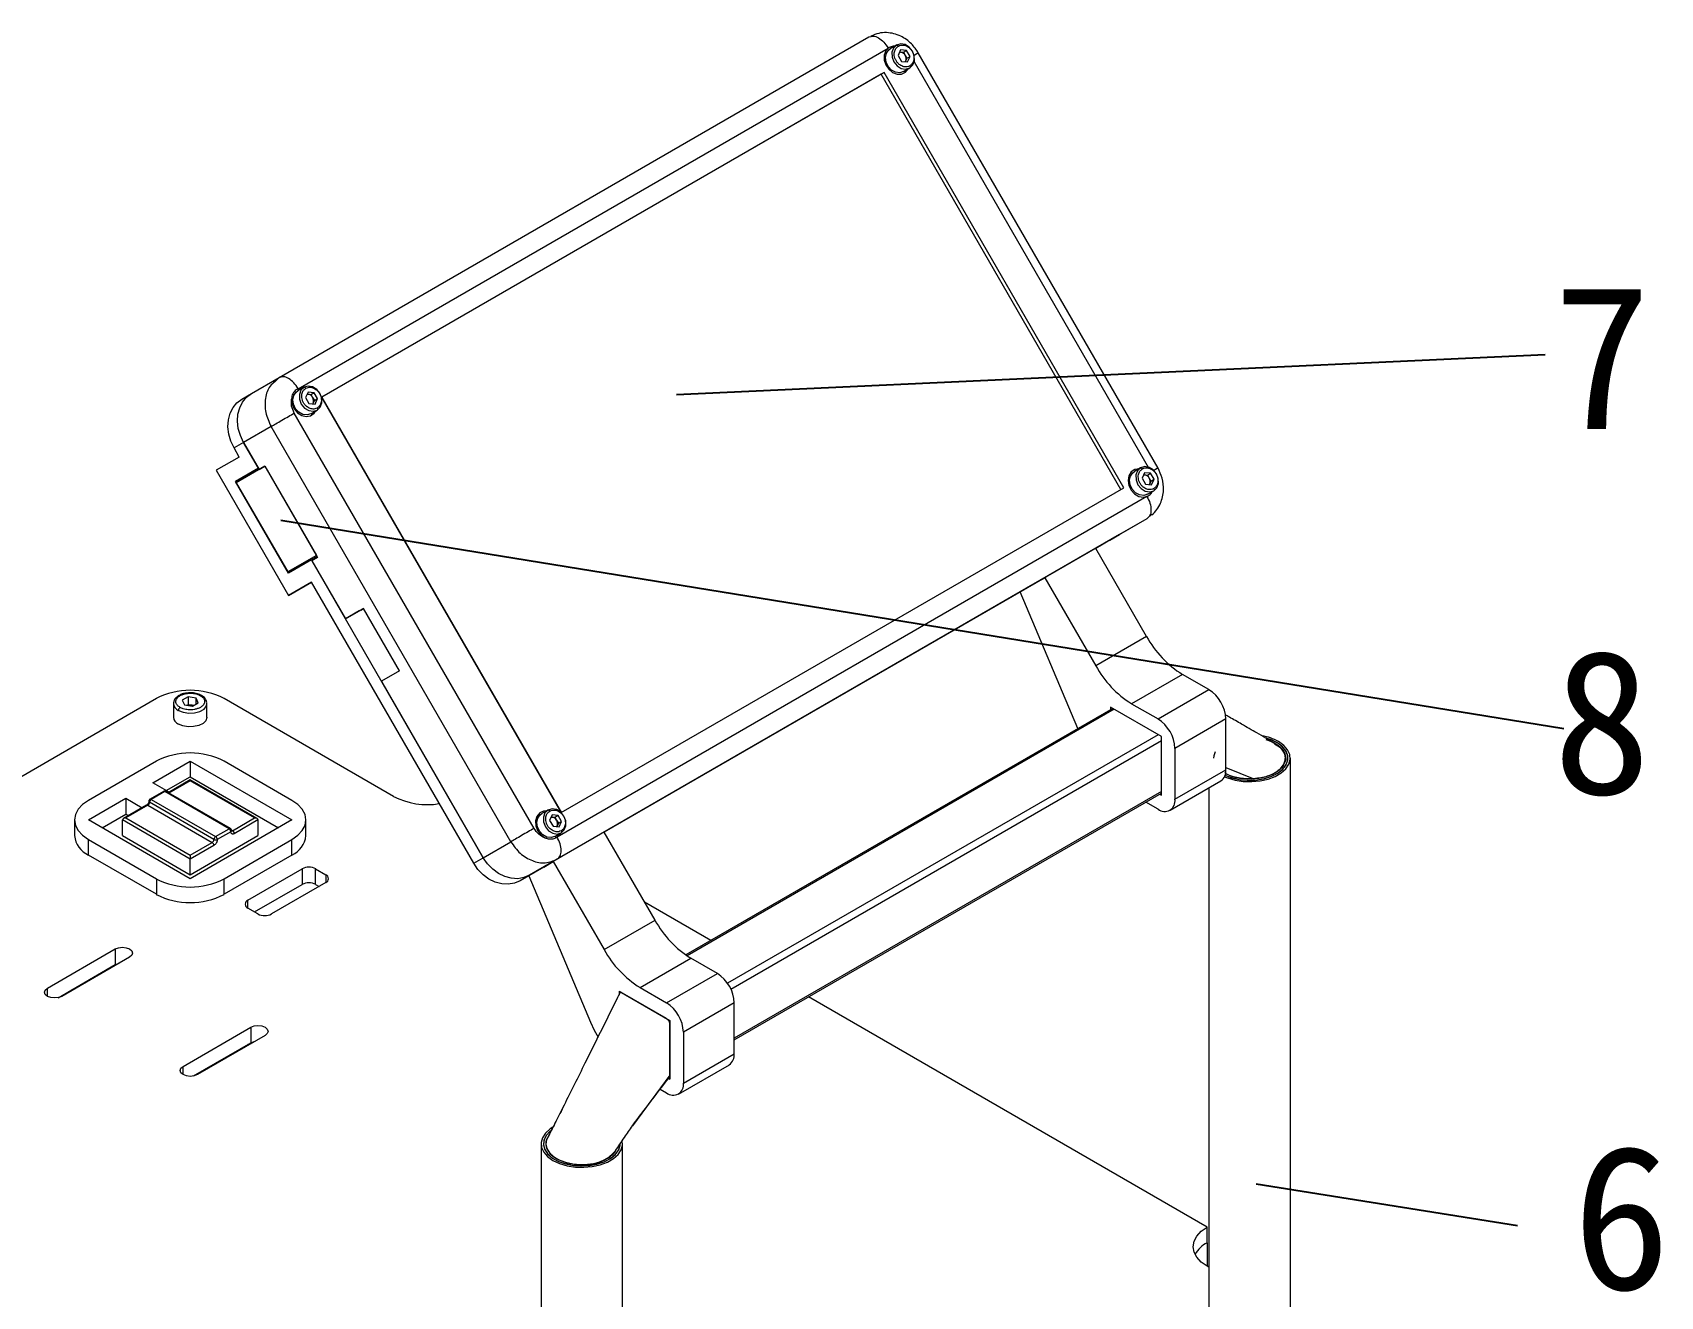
# Model space of a CAD drawing. Header units: millimetres. Extents: x -529 to 1738, y -425 to 849.
# Drawn here: x -405.6 to -235.8, y 639.8 to 771.6 of the extents above; entities that cross this region are included whole.
import ezdxf

# ---------------------------------------------------------------- set-up
doc = ezdxf.new("R2010")
doc.units = ezdxf.units.MM
doc.styles.get("Standard").update_dxf_attribs({"font": '', "height": 15})
doc.styles.get('Standard').set_extended_font_data('SimSun')

msp = doc.modelspace()

# ---------------------------------------------------------------- linework, layer by layer
at = {"color": 7, "linetype": 'Continuous', "lineweight": 15}
for p, q in [((-379.86, 735.64), (-318.34, 771.15)), ((-318.34, 771.15), (-318.11, 771.2)), ((-377.86, 734.48), (-316.34, 770)), ((-316.34, 770), (-316.26, 770.04)), ((-315.46, 770.31), (-316.11, 769.93)), ((-315.41, 770.32), (-315.58, 770.22)), ((-315.04, 769.8), (-315.3, 769.23)), ((-315.3, 769.23), (-314.94, 768.6)), ((-315.13, 769.59), (-315.05, 769.58)), ((-315.05, 769.58), (-314.74, 769.55)), ((-314.41, 769.74), (-315.04, 769.8)), ((-314.74, 769.55), (-314.41, 769.74)), ((-314.74, 769.55), (-314.56, 769.24)), ((-314.56, 769.24), (-314.38, 768.93)), ((-314.05, 769.11), (-314.41, 769.74)), ((-314.38, 768.93), (-314.05, 769.11)), ((-314.31, 768.55), (-314.05, 769.11)), ((-288.19, 726.2), (-313.19, 769.51)), ((-316.76, 767.45), (-375.43, 733.58)), ((-316.76, 767.45), (-317.06, 767.28)), ((-291.76, 724.15), (-316.76, 767.45)), ((-314.94, 768.6), (-314.31, 768.55)), ((-314.74, 767.55), (-314.08, 767.93)), ((-314.51, 768.64), (-314.54, 768.57)), ((-314.38, 768.93), (-314.51, 768.64)), ((-317.06, 767.28), (-375.39, 733.6)), ((-292.06, 723.97), (-317.06, 767.28)), ((-382.73, 733.98), (-379.86, 735.64)), ((-379.86, 735.64), (-380.31, 735.21)), ((-379.63, 735.68), (-379.86, 735.64)), ((-379.86, 735.64), (-379.86, 735.64)), ((-383.73, 733.4), (-382.73, 733.98)), ((-377.93, 734.44), (-377.86, 734.48)), ((-377.26, 734.63), (-377.91, 734.25)), ((-377.22, 734.64), (-377.38, 734.54)), ((-376.84, 734.12), (-377.1, 733.55)), ((-377.1, 733.55), (-376.74, 732.93)), ((-376.93, 733.91), (-376.85, 733.9)), ((-376.85, 733.9), (-376.54, 733.87)), ((-376.21, 734.06), (-376.84, 734.12)), ((-376.54, 733.87), (-376.21, 734.06)), ((-376.54, 733.87), (-376.36, 733.56)), ((-376.36, 733.56), (-376.18, 733.25)), ((-375.85, 733.44), (-376.21, 734.06)), ((-375.41, 733.51), (-350.48, 690.33)), ((-375.39, 733.6), (-350.39, 690.3)), ((-353.27, 688.63), (-378.27, 731.94)), ((-376.74, 732.93), (-376.11, 732.87)), ((-376.54, 731.87), (-375.88, 732.25)), ((-376.31, 732.96), (-376.34, 732.89)), ((-376.18, 733.25), (-376.31, 732.96)), ((-376.18, 733.25), (-375.85, 733.44)), ((-376.11, 732.87), (-375.85, 733.44)), ((-380.69, 730.54), (-383.56, 728.88)), ((-355.69, 687.24), (-380.69, 730.54)), ((-383.56, 728.88), (-384.56, 728.3)), ((-382.01, 726.2), (-383.56, 728.88)), ((-383.56, 728.88), (-381.94, 726.07)), ((-384.01, 727.35), (-386.41, 725.97)), ((-384.01, 727.35), (-384.56, 728.3)), ((-386.41, 725.97), (-378.89, 712.93)), ((-384.41, 724.81), (-382.01, 726.2)), ((-382.01, 726.2), (-384.41, 724.81)), ((-381.34, 726.41), (-384.34, 724.68)), ((-381.94, 726.07), (-381.34, 726.41)), ((-381.34, 726.41), (-375.84, 716.89)), ((-381.34, 726.41), (-375.96, 717.1)), ((-290.01, 726.23), (-290.66, 725.85)), ((-289.96, 726.23), (-290.13, 726.14)), ((-289.59, 725.71), (-289.85, 725.15)), ((-289.85, 725.15), (-289.49, 724.52)), ((-289.68, 725.51), (-289.6, 725.5)), ((-289.6, 725.5), (-289.29, 725.47)), ((-288.96, 725.66), (-289.59, 725.71)), ((-289.29, 725.47), (-288.96, 725.66)), ((-289.29, 725.47), (-289.11, 725.16)), ((-289.11, 725.16), (-288.93, 724.84)), ((-288.6, 725.03), (-288.96, 725.66)), ((-288.93, 724.84), (-288.6, 725.03)), ((-288.86, 724.46), (-288.6, 725.03)), ((-378.89, 715.24), (-384.41, 724.81)), ((-384.34, 724.68), (-378.96, 715.37)), ((-350.43, 690.28), (-291.76, 724.15)), ((-289.49, 724.52), (-288.86, 724.46)), ((-289.27, 723.28), (-289.34, 723.23)), ((-289.29, 723.47), (-288.63, 723.84)), ((-289.06, 724.56), (-289.09, 724.49)), ((-288.93, 724.84), (-289.06, 724.56)), ((-289.34, 723.23), (-350.86, 687.72)), ((-289.34, 720.92), (-350.86, 685.41)), ((-289.34, 720.92), (-292.22, 719.26)), ((-289.34, 720.92), (-288.83, 721.41)), ((-292.22, 719.26), (-353.73, 683.75)), ((-292.22, 719.26), (-294.69, 717.83)), ((-293.22, 718.69), (-294.69, 717.83)), ((-293.22, 718.69), (-292.22, 719.26)), ((-378.96, 715.37), (-375.96, 717.1)), ((-375.96, 717.1), (-378.96, 715.37)), ((-376.49, 716.63), (-378.89, 715.24)), ((-376.49, 716.63), (-375.89, 716.97)), ((-358.56, 685.58), (-376.49, 716.63)), ((-375.84, 716.89), (-376.44, 716.54)), ((-376.44, 716.54), (-372.94, 710.48)), ((-289.39, 708.65), (-294.69, 717.83)), ((-378.89, 712.93), (-376.49, 714.32)), ((-376.49, 714.32), (-378.89, 712.93)), ((-359.56, 685), (-376.49, 714.32)), ((-299.99, 714.77), (-345.96, 688.24)), ((-300.99, 714.2), (-345.96, 688.24)), ((-300.99, 714.2), (-345.96, 688.24)), ((-296.55, 699.05), (-302.56, 713.29)), ((-301.01, 714.19), (-300.99, 714.2)), ((-300.99, 714.2), (-299.99, 714.77)), ((-299.99, 714.77), (-294.69, 705.59)), ((-372.94, 710.48), (-371.06, 711.56)), ((-371.06, 711.56), (-371.52, 711.3)), ((-371.35, 711.4), (-371.06, 711.56)), ((-367.31, 705.07), (-371.06, 711.56)), ((-371.52, 711.3), (-372.94, 710.48)), ((-289.39, 708.65), (-294.69, 705.59)), ((-367.31, 705.07), (-369.19, 703.98)), ((-285.64, 704.69), (-290.94, 701.63)), ((-282.88, 703.1), (-285.64, 704.69)), ((-369.19, 703.98), (-358.56, 685.58)), ((-288.19, 700.04), (-282.88, 703.1)), ((-392.66, 702.17), (-498.73, 640.94)), ((-390.88, 701.66), (-390.88, 700.23)), ((-389.35, 702.34), (-389.96, 701.99)), ((-389.96, 701.99), (-389.74, 701.51)), ((-389.74, 701.51), (-388.9, 701.38)), ((-389.35, 701.53), (-389.46, 701.46)), ((-388.51, 702.21), (-389.35, 702.34)), ((-389.35, 702.34), (-389.35, 701.53)), ((-389.35, 701.53), (-388.93, 701.46)), ((-388.93, 701.46), (-388.79, 701.44)), ((-388.9, 701.38), (-388.29, 701.73)), ((-388.29, 701.73), (-388.51, 702.21)), ((-388.51, 701.6), (-388.51, 702.21)), ((-387.38, 701.66), (-387.39, 701.71)), ((-387.38, 701.66), (-387.38, 701.73)), ((-387.38, 700.23), (-387.38, 701.66)), ((-367.91, 691.96), (-385.59, 702.17)), ((-287.83, 698.2), (-293.14, 701.26)), ((-293.14, 701.26), (-293.14, 701.02)), ((-290.94, 701.63), (-288.19, 700.04)), ((-292.92, 701.14), (-337.44, 675.44)), ((-281.12, 700.04), (-286.42, 696.98)), ((-281.12, 694.73), (-281.12, 700.04)), ((-287.83, 692.08), (-287.83, 698.2)), ((-286.42, 696.98), (-286.42, 691.67)), ((-392.66, 695.64), (-399.73, 691.55)), ((-393.03, 693.38), (-389.13, 695.64)), ((-389.13, 695.64), (-378.52, 689.51)), ((-389.13, 695.64), (-389.13, 694)), ((-378.52, 691.55), (-385.59, 695.64)), ((-286.42, 691.67), (-281.12, 694.73)), ((-274.39, 614.3), (-274.39, 695.96)), ((-391.34, 692.4), (-393.03, 693.38)), ((-391.62, 692.57), (-389.13, 694)), ((-389.13, 693.68), (-391.43, 692.35)), ((-389.13, 694), (-379.93, 688.7)), ((-382.16, 689.66), (-389.13, 693.68)), ((-389.13, 693.68), (-389.13, 693.6)), ((-382.41, 689.72), (-389.13, 693.6)), ((-286.94, 690.53), (-281.63, 693.59)), ((-282.89, 692.86), (-282.89, 614.3)), ((-399.73, 689.51), (-395.83, 691.77)), ((-393.67, 691.06), (-396.09, 689.66)), ((-393.55, 691.04), (-395.84, 689.72)), ((-395.83, 691.77), (-394.14, 690.79)), ((-395.83, 691.77), (-395.83, 690.13)), ((-393.55, 691.04), (-386.83, 687.17)), ((-386.65, 687.47), (-393.37, 691.35)), ((-391.9, 692.49), (-393.32, 691.67)), ((-391.78, 692.47), (-393.19, 691.66)), ((-393.19, 691.66), (-386.48, 687.78)), ((-385.06, 688.59), (-391.78, 692.47)), ((-384.94, 688.61), (-391.65, 692.49)), ((-332.38, 666.6), (-287.83, 692.32)), ((-288.19, 690.65), (-289.46, 691.38)), ((-288.04, 692.2), (-287.83, 692.08)), ((-401.2, 689.51), (-401.2, 687.88)), ((-389.13, 683.39), (-399.73, 689.51)), ((-398.32, 688.7), (-395.83, 690.13)), ((-389.13, 685.43), (-396.2, 689.51)), ((-396.2, 687.88), (-396.2, 689.51)), ((-395.84, 689.72), (-389.13, 685.84)), ((-395.83, 690.13), (-395.55, 689.97)), ((-378.52, 689.51), (-389.13, 683.39)), ((-384.71, 688.39), (-382.41, 689.72)), ((-382.06, 689.51), (-384.53, 688.08)), ((-382.06, 689.51), (-382.06, 687.88)), ((-377.06, 687.88), (-377.06, 689.51)), ((-351.81, 690.55), (-352.46, 690.17)), ((-351.77, 690.56), (-351.93, 690.46)), ((-351.39, 690.04), (-351.65, 689.47)), ((-351.65, 689.47), (-351.29, 688.85)), ((-351.48, 689.83), (-351.4, 689.82)), ((-351.4, 689.82), (-351.09, 689.79)), ((-350.76, 689.98), (-351.39, 690.04)), ((-351.09, 689.79), (-350.76, 689.98)), ((-351.09, 689.79), (-350.91, 689.48)), ((-350.91, 689.48), (-350.73, 689.17)), ((-350.4, 689.36), (-350.76, 689.98)), ((-350.73, 689.17), (-350.4, 689.36)), ((-350.66, 688.79), (-350.4, 689.36)), ((-396.2, 687.88), (-389.13, 683.8)), ((-389.13, 683.8), (-382.06, 687.88)), ((-386.48, 687.78), (-385.06, 688.59)), ((-384.88, 688.29), (-386.3, 687.47)), ((-384.82, 688.42), (-384.81, 688.39)), ((-351.29, 688.85), (-350.66, 688.79)), ((-351.09, 687.79), (-350.43, 688.17)), ((-350.86, 687.72), (-350.94, 687.68)), ((-350.86, 688.88), (-350.89, 688.81)), ((-350.73, 689.17), (-350.86, 688.88)), ((-340.65, 679.05), (-345.96, 688.24)), ((-399.73, 687.47), (-392.66, 683.39)), ((-399.73, 685.84), (-399.73, 687.47)), ((-389.13, 685.84), (-386.83, 687.17)), ((-386.65, 686.86), (-389.13, 685.43)), ((-385.59, 683.39), (-378.52, 687.47)), ((-378.52, 685.84), (-378.52, 687.47)), ((-358.56, 685.58), (-355.69, 687.24)), ((-392.66, 681.76), (-399.73, 685.84)), ((-389.13, 685.84), (-389.13, 685.43)), ((-389.13, 683.8), (-389.13, 685.43)), ((-378.52, 685.84), (-385.59, 681.76)), ((-383.12, 681.14), (-377.46, 684.41)), ((-377.46, 684.41), (-377.46, 682.78)), ((-376.05, 684.41), (-374.99, 683.8)), ((-376.05, 682.78), (-376.05, 684.41)), ((-359.56, 685), (-358.56, 685.58)), ((-352.26, 684.6), (-354.73, 683.17)), ((-350.86, 685.41), (-353.73, 683.75)), ((-351.26, 685.18), (-353.73, 683.75)), ((-352.26, 684.6), (-351.26, 685.18)), ((-351.26, 685.18), (-345.96, 675.99)), ((-392.66, 683.39), (-392.66, 681.76)), ((-385.59, 681.76), (-385.59, 683.39)), ((-382.41, 679.92), (-377.46, 682.78)), ((-374.99, 682.98), (-380.64, 679.72)), ((-376.05, 682.78), (-375.69, 682.57)), ((-353.73, 683.75), (-354.73, 683.17)), ((-353.82, 683.7), (-347.38, 668.44)), ((-334.83, 676.95), (-341.74, 680.93)), ((-382.06, 679.72), (-383.12, 680.33)), ((-345.96, 675.99), (-340.65, 679.05)), ((-404.01, 671.98), (-396.94, 676.06)), ((-396.94, 676.06), (-396.94, 674.43)), ((-402.91, 670.98), (-396.94, 674.43)), ((-395.46, 675.21), (-402.53, 671.12)), ((-397.18, 674.21), (-397.25, 674.25)), ((-342.21, 672.03), (-336.9, 675.1)), ((-334.15, 673.51), (-336.9, 675.1)), ((-399.97, 672.68), (-399.9, 672.64)), ((-339.45, 670.44), (-334.15, 673.51)), ((-401.44, 671.75), (-401.51, 671.79)), ((-344.4, 671.67), (-339.1, 668.61)), ((-344.4, 671.67), (-344.4, 671.26)), ((-344.19, 671.55), (-344.3, 671.48)), ((-339.45, 668.81), (-344.05, 671.46)), ((-342.21, 672.03), (-339.45, 670.44)), ((-283.06, 647.06), (-324.65, 671.07)), ((-332.38, 670.44), (-337.69, 667.38)), ((-332.38, 665.14), (-332.38, 670.44)), ((-389.87, 663.82), (-382.8, 667.9)), ((-382.8, 667.9), (-382.8, 666.27)), ((-339.1, 668.61), (-339.1, 662.48)), ((-339.1, 668.19), (-339.1, 668.2)), ((-339.1, 662.89), (-339.1, 668.19)), ((-337.69, 667.38), (-337.69, 662.08)), ((-388.77, 662.82), (-382.8, 666.27)), ((-381.31, 667.04), (-388.38, 662.96)), ((-383.04, 666.05), (-383.11, 666.09)), ((-385.83, 664.52), (-385.76, 664.47)), ((-338.2, 660.93), (-332.9, 663.99)), ((-337.69, 662.08), (-332.38, 665.14)), ((-387.3, 663.59), (-387.37, 663.63)), ((-339.31, 662.61), (-339.1, 662.48)), ((-339.26, 662.57), (-339.19, 662.67)), ((-339.19, 662.67), (-339.14, 662.7)), ((-339.18, 662.68), (-339.14, 662.73)), ((-339.14, 662.73), (-339.11, 662.79)), ((-339.14, 662.7), (-339.1, 662.72)), ((-339.11, 662.79), (-339.1, 662.89)), ((-340.12, 661.44), (-339.45, 661.05)), ((-352.54, 655.75), (-352.54, 574.09)), ((-344.04, 574.09), (-344.04, 655.75)), ((-283.06, 645.43), (-283.06, 647.06)), ((-283.06, 645.43), (-283.06, 642.98)), ((-282.89, 642.88), (-283.06, 642.98))]:
    msp.add_line(p, q, dxfattribs=at)
at = {"color": 8, "linetype": 'Continuous', "lineweight": 15}
for p, q in [((-313.62, 768.55), (-289.23, 726.31)), ((-292.78, 701.06), (-337.31, 675.35)), ((-288.18, 698.4), (-333.09, 672.48)), ((-332.73, 671.87), (-287.83, 697.79)), ((-281.12, 694.98), (-278.19, 693.81)), ((-389.13, 693.6), (-391.35, 692.31)), ((-287.83, 692.49), (-332.38, 666.77)), ((-384.71, 688.39), (-384.82, 688.46)), ((-374.99, 683.8), (-374.99, 682.98)), ((-383.12, 680.33), (-383.12, 681.14)), ((-397.4, 674.08), (-397.47, 674.12)), ((-399.9, 672.72), (-399.83, 672.68)), ((-399.66, 672.78), (-399.73, 672.82)), ((-399.3, 672.99), (-399.37, 673.03)), ((-404.01, 671.12), (-404.01, 671.98)), ((-401.59, 671.75), (-401.52, 671.71)), ((-383.26, 665.92), (-383.33, 665.96)), ((-385.76, 664.56), (-385.68, 664.52)), ((-385.51, 664.62), (-385.58, 664.66)), ((-385.15, 664.82), (-385.22, 664.86)), ((-389.87, 662.96), (-389.87, 663.82)), ((-387.44, 663.58), (-387.37, 663.54)), ((-339.1, 662.89), (-342.99, 657.62)), ((-352.01, 656.01), (-350.14, 659.77))]:
    msp.add_line(p, q, dxfattribs=at)
for p, q in [((-338.41, 733.88), (-247.8, 738.06)), ((-245.87, 699.02), (-379.68, 720.73)), ((-277.96, 651.56), (-250.69, 647.22))]:
    msp.add_line(p, q)
at = {"color": 7, "linetype": 'Continuous', "lineweight": 15, "flags": 128}
for points in [[(-316.26, 770.04), (-316.58, 769.71), (-316.74, 769.26), (-316.75, 768.74), (-316.59, 768.23), (-316.28, 767.78), (-315.87, 767.44), (-315.4, 767.27), (-314.93, 767.28), (-314.53, 767.48), (-314.24, 767.83), (-314.23, 767.84)], [(-314.74, 767.55), (-315.13, 767.42), (-315.57, 767.48), (-315.99, 767.7), (-316.33, 768.07), (-316.55, 768.52), (-316.61, 769.01), (-316.52, 769.45), (-316.28, 769.8), (-316.11, 769.93)], [(-315.46, 770.31), (-315.78, 770), (-315.94, 769.56), (-315.93, 769.05), (-315.74, 768.55), (-315.4, 768.14), (-314.97, 767.88), (-314.51, 767.8), (-314.08, 767.93)], [(-314.08, 767.93), (-313.76, 768.23), (-313.59, 768.67), (-313.61, 769.18), (-313.8, 769.68), (-314.13, 770.09), (-314.57, 770.36), (-315.03, 770.43), (-315.46, 770.31)], [(-315.05, 769.58), (-315.12, 769.58), (-315.13, 769.58)], [(-314.55, 768.57), (-314.54, 768.58), (-314.51, 768.64)], [(-383.56, 728.88), (-383.9, 729.59), (-384.11, 730.33), (-384.2, 731.08), (-384.15, 731.81), (-383.97, 732.49), (-383.66, 733.09), (-383.25, 733.59), (-382.73, 733.98)], [(-383.56, 728.88), (-383.9, 729.59), (-384.11, 730.33), (-384.2, 731.08), (-384.15, 731.81), (-383.97, 732.49), (-383.66, 733.09), (-383.25, 733.59), (-382.73, 733.98)], [(-376.54, 731.87), (-376.94, 731.75), (-377.37, 731.8), (-377.79, 732.03), (-378.13, 732.39), (-378.35, 732.85), (-378.42, 733.33), (-378.32, 733.78), (-378.08, 734.13), (-377.91, 734.25)], [(-377.41, 734.54), (-377.49, 734.54), (-377.93, 734.44)], [(-377.26, 734.63), (-377.58, 734.32), (-377.74, 733.88), (-377.73, 733.38), (-377.54, 732.88), (-377.2, 732.46), (-376.77, 732.2), (-376.31, 732.12), (-375.88, 732.25)], [(-375.88, 732.25), (-375.56, 732.55), (-375.4, 732.99), (-375.41, 733.5), (-375.6, 734), (-375.93, 734.41), (-376.37, 734.68), (-376.83, 734.75), (-377.26, 734.63)], [(-376.85, 733.9), (-376.92, 733.9), (-376.94, 733.9)], [(-384.56, 728.3), (-384.9, 729.01), (-385.11, 729.75), (-385.2, 730.5), (-385.15, 731.23), (-384.97, 731.91), (-384.66, 732.51), (-384.25, 733.02), (-383.73, 733.4)], [(-378.57, 733.4), (-378.51, 732.88), (-378.29, 732.38), (-377.94, 731.96), (-377.5, 731.68), (-377.03, 731.58), (-376.58, 731.65), (-376.21, 731.91), (-376.03, 732.16)], [(-376.35, 732.89), (-376.34, 732.9), (-376.31, 732.96)], [(-290.16, 726.14), (-290.17, 726.14), (-290.62, 726.06), (-290.99, 725.81), (-291.23, 725.41), (-291.32, 724.92), (-291.24, 724.4), (-291, 723.91), (-290.63, 723.51), (-290.18, 723.25), (-289.71, 723.17), (-289.27, 723.28), (-289.27, 723.28)], [(-289.29, 723.47), (-289.68, 723.34), (-290.12, 723.4), (-290.54, 723.62), (-290.88, 723.99), (-291.1, 724.44), (-291.16, 724.93), (-291.07, 725.37), (-290.83, 725.72), (-290.66, 725.85)], [(-290.01, 726.23), (-290.33, 725.92), (-290.49, 725.48), (-290.48, 724.97), (-290.29, 724.47), (-289.95, 724.06), (-289.52, 723.8), (-289.06, 723.72), (-288.63, 723.84)], [(-288.63, 723.84), (-288.31, 724.15), (-288.14, 724.59), (-288.16, 725.1), (-288.35, 725.6), (-288.68, 726.01), (-289.12, 726.27), (-289.58, 726.35), (-290.01, 726.23)], [(-289.6, 725.5), (-289.67, 725.5), (-289.68, 725.5)], [(-289.1, 724.49), (-289.09, 724.5), (-289.06, 724.56)], [(-388.8, 701.44), (-388.84, 701.44), (-388.93, 701.46)], [(-387.38, 700.23), (-387.38, 700.19), (-387.5, 699.86), (-387.79, 699.58), (-388.23, 699.36), (-388.77, 699.24), (-389.34, 699.23), (-389.9, 699.32), (-390.36, 699.51)], [(-281.16, 694.35), (-280.77, 694.17), (-280.06, 693.95), (-279.28, 693.82), (-278.47, 693.79), (-277.67, 693.86), (-276.91, 694.03), (-276.24, 694.29), (-275.68, 694.63), (-275.25, 695.03), (-274.99, 695.47), (-274.89, 695.94), (-274.97, 696.4), (-275.23, 696.85), (-275.64, 697.25), (-276.19, 697.59), (-276.86, 697.86), (-276.91, 697.88)], [(-274.67, 695.69), (-274.66, 696.19), (-274.84, 696.67), (-275.2, 697.13), (-275.71, 697.53), (-276.37, 697.86), (-276.91, 698.04)], [(-274.92, 695.7), (-274.91, 696.17), (-275.08, 696.63), (-275.41, 697.06), (-275.9, 697.43), (-276.51, 697.74), (-276.91, 697.88)], [(-275.81, 697.59), (-276.49, 697.9), (-276.83, 698.01)], [(-282.22, 696.6), (-282.37, 696.21), (-282.39, 695.96)], [(-281.25, 694.02), (-280.96, 693.9), (-280.16, 693.66), (-279.31, 693.53), (-278.42, 693.51), (-277.54, 693.59), (-276.71, 693.77), (-275.97, 694.05), (-275.34, 694.41), (-274.85, 694.84), (-274.54, 695.32), (-274.4, 695.83), (-274.44, 696.34), (-274.67, 696.83), (-275.08, 697.29), (-275.64, 697.69)], [(-281.19, 694.18), (-281.15, 694.16), (-280.42, 693.89), (-279.61, 693.71), (-278.75, 693.65), (-277.89, 693.69), (-277.06, 693.83), (-276.31, 694.08), (-275.66, 694.41), (-275.16, 694.82), (-274.82, 695.28), (-274.65, 695.77), (-274.68, 696.27), (-274.89, 696.75), (-275.27, 697.2), (-275.81, 697.59)], [(-281.19, 694.18), (-280.55, 693.92), (-279.74, 693.74), (-278.89, 693.65), (-278.03, 693.67), (-277.19, 693.8), (-276.43, 694.03), (-275.76, 694.35), (-275.23, 694.75), (-274.86, 695.2), (-274.67, 695.69)], [(-281.17, 694.36), (-281.09, 694.32), (-280.43, 694.05), (-279.68, 693.87), (-278.88, 693.79), (-278.07, 693.82), (-277.28, 693.94), (-276.56, 694.15), (-275.94, 694.45), (-275.44, 694.82), (-275.1, 695.25), (-274.92, 695.7)], [(-399.73, 691.55), (-400.36, 691.12), (-400.82, 690.62), (-401.1, 690.08), (-401.2, 689.51), (-401.1, 688.95), (-400.82, 688.41), (-400.36, 687.91), (-399.73, 687.47)], [(-378.52, 687.47), (-377.9, 687.91), (-377.44, 688.41), (-377.15, 688.95), (-377.06, 689.51), (-377.15, 690.08), (-377.44, 690.62), (-377.9, 691.12), (-378.52, 691.55)], [(-351.96, 690.46), (-352.27, 690.43), (-352.67, 690.24), (-352.96, 689.89), (-353.11, 689.43), (-353.08, 688.91), (-352.9, 688.4), (-352.57, 687.96), (-352.15, 687.65)], [(-351.09, 687.79), (-351.49, 687.67), (-351.92, 687.72), (-352.34, 687.95), (-352.68, 688.31), (-352.9, 688.77), (-352.97, 689.25), (-352.87, 689.7), (-352.63, 690.05), (-352.46, 690.17)], [(-351.81, 690.55), (-352.13, 690.24), (-352.29, 689.8), (-352.28, 689.3), (-352.09, 688.8), (-351.75, 688.38), (-351.32, 688.12), (-350.86, 688.04), (-350.43, 688.17)], [(-350.43, 688.17), (-350.11, 688.47), (-349.95, 688.91), (-349.96, 689.42), (-350.15, 689.92), (-350.48, 690.33), (-350.92, 690.6), (-351.38, 690.67), (-351.81, 690.55)], [(-351.4, 689.82), (-351.47, 689.82), (-351.49, 689.82)], [(-350.94, 687.68), (-350.62, 688.01), (-350.58, 688.08)], [(-350.9, 688.81), (-350.89, 688.82), (-350.86, 688.88)], [(-354.73, 683.17), (-355.32, 682.92), (-355.97, 682.81), (-356.64, 682.85), (-357.32, 683.03), (-357.97, 683.35), (-358.58, 683.8), (-359.12, 684.36), (-359.56, 685)], [(-353.73, 683.75), (-354.32, 683.5), (-354.97, 683.39), (-355.64, 683.43), (-356.32, 683.61), (-356.97, 683.93), (-357.58, 684.38), (-358.12, 684.94), (-358.56, 685.58)], [(-353.73, 683.75), (-354.32, 683.5), (-354.97, 683.39), (-355.64, 683.43), (-356.32, 683.61), (-356.97, 683.93), (-357.58, 684.38), (-358.12, 684.94), (-358.56, 685.58)], [(-396.94, 676.06), (-396.6, 676.19), (-396.2, 676.24), (-395.8, 676.19), (-395.46, 676.06), (-395.23, 675.87), (-395.15, 675.63), (-395.23, 675.4), (-395.46, 675.21)], [(-396.94, 674.43), (-396.6, 674.56), (-396.55, 674.57)], [(-402.53, 671.12), (-402.87, 670.99), (-403.27, 670.95), (-403.67, 670.99), (-404.01, 671.12), (-404.24, 671.32), (-404.32, 671.55), (-404.24, 671.78), (-404.01, 671.98)], [(-382.8, 667.9), (-382.46, 668.03), (-382.06, 668.08), (-381.65, 668.03), (-381.31, 667.9), (-381.09, 667.7), (-381.01, 667.47), (-381.09, 667.24), (-381.31, 667.04)], [(-347.38, 668.44), (-346.99, 667.6), (-346.59, 666.87)], [(-382.8, 666.27), (-382.46, 666.4), (-382.41, 666.41)], [(-388.38, 662.96), (-388.73, 662.83), (-389.13, 662.78), (-389.53, 662.83), (-389.87, 662.96), (-390.1, 663.16), (-390.18, 663.39), (-390.1, 663.62), (-389.87, 663.82)], [(-351.32, 657.47), (-351.59, 657.29), (-352.08, 656.86), (-352.4, 656.38), (-352.54, 655.88), (-352.49, 655.36), (-352.26, 654.87), (-351.86, 654.41), (-351.3, 654.01), (-350.61, 653.69), (-349.81, 653.46), (-348.96, 653.32), (-348.07, 653.3), (-347.19, 653.38), (-346.36, 653.56), (-345.62, 653.84), (-344.99, 654.2), (-344.5, 654.63), (-344.19, 655.11), (-344.05, 655.62), (-344.07, 656.05)], [(-351.55, 657.08), (-351.59, 657.05), (-352, 656.61), (-352.24, 656.13), (-352.29, 655.63), (-352.15, 655.14), (-351.83, 654.67), (-351.35, 654.26), (-350.72, 653.91), (-349.98, 653.65), (-349.17, 653.49)], [(-351.59, 657.05), (-351.97, 656.66), (-352.22, 656.18), (-352.29, 655.68), (-352.17, 655.19), (-351.88, 654.72), (-351.41, 654.3), (-350.8, 653.95), (-350.07, 653.68), (-349.26, 653.51), (-348.4, 653.44), (-347.54, 653.48), (-346.71, 653.63), (-345.96, 653.87), (-345.31, 654.21), (-344.81, 654.61), (-344.47, 655.07), (-344.3, 655.56), (-344.29, 655.75)], [(-351.74, 656.6), (-351.97, 656.18), (-352.04, 655.71)], [(-351.76, 656.58), (-351.77, 656.56), (-351.99, 656.1), (-352.04, 655.64), (-351.91, 655.18), (-351.61, 654.74), (-351.16, 654.35), (-350.57, 654.03), (-349.88, 653.79), (-349.11, 653.63)], [(-352.04, 655.71), (-351.94, 655.25), (-351.67, 654.8), (-351.24, 654.41), (-350.67, 654.07), (-349.99, 653.82), (-349.23, 653.65), (-348.43, 653.58), (-348.41, 653.58)], [(-349.17, 653.49), (-348.31, 653.44), (-347.45, 653.49), (-346.63, 653.65), (-345.88, 653.9), (-345.25, 654.25), (-344.76, 654.66), (-344.44, 655.12), (-344.3, 655.61), (-344.29, 655.75)], [(-283.06, 642.98), (-283.68, 643.41), (-284.14, 643.91), (-284.43, 644.46), (-284.53, 645.02), (-284.43, 645.58), (-284.14, 646.12), (-283.68, 646.62), (-283.06, 647.06)]]:
    msp.add_lwpolyline(points, dxfattribs=at)
at = {"color": 8, "linetype": 'Continuous', "lineweight": 15, "flags": 128}
msp.add_lwpolyline([(-390.36, 700.94), (-389.87, 700.74), (-389.28, 700.65), (-388.67, 700.68), (-388.12, 700.83), (-387.69, 701.08), (-387.44, 701.4), (-387.38, 701.66)], dxfattribs=at)
at = {"color": 7, "linetype": 'Continuous', "lineweight": 15}
for centre, radius, start, end in [((-315.14, 768.92), 0.66, 28.2944, 82.1822), ((-315.12, 768.89), 0.66, 337.8149, 31.7065), ((-376.94, 733.25), 0.66, 28.2944, 82.1822), ((-376.92, 733.21), 0.66, 337.8149, 31.7065), ((-289.69, 724.84), 0.66, 28.2944, 82.1822), ((-289.67, 724.81), 0.66, 337.8149, 31.7065), ((-279.91, 713.87), 10.82, 208.8556, 238.0453), ((-285.21, 710.81), 10.82, 208.8556, 238.0453), ((-389.13, 695.34), 7.69, 62.6097, 117.3903), ((-284.95, 699.86), 3.84, 2.6055, 57.3945), ((-389.13, 700.21), 1.27, 81.2323, 101.5099), ((-390.04, 700.29), 0.842, 184.1687, 247.1514), ((-290.26, 696.8), 3.84, 2.6055, 57.3945), ((-278.31, 692.84), 5.54, 61.1972, 79.751), ((-389.13, 688.81), 7.69, 62.6097, 117.3903), ((-282.31, 694.58), 1.2, 304.0564, 7.2558), ((-393.75, 691.37), 0.384, 302.6055, 357.3945), ((-392.99, 691.33), 0.384, 122.6055, 177.3945), ((-364.39, 698.79), 7.68, 242.6709, 279.316), ((-287.5, 691.49), 1.09, 230.7967, 9.214), ((-351.49, 689.17), 0.66, 28.2944, 82.1822), ((-351.47, 689.13), 0.66, 337.8149, 31.7065), ((-398.7, 688.13), 2.51, 185.6948, 245.6253), ((-386.27, 687.45), 0.384, 122.6055, 177.3945), ((-386.68, 687.45), 0.384, 2.6055, 57.3945), ((-385.27, 688.27), 0.384, 2.6055, 57.3945), ((-384.91, 688.07), 0.384, 2.6055, 57.3945), ((-379.56, 688.13), 2.51, 294.3747, 354.3052), ((-387.04, 687.49), 0.384, 302.6055, 357.3945), ((-387.04, 686.84), 0.384, 2.6055, 57.3945), ((-386.48, 687.81), 0.384, 242.6097, 297.3903), ((-376.75, 683.05), 1.54, 62.6097, 117.3903), ((-389.13, 690.21), 7.69, 242.6097, 297.3903), ((-376.75, 681.41), 1.54, 62.6097, 117.3903), ((-375.14, 683.39), 0.437, 290.7834, 69.2166), ((-389.13, 688.58), 7.69, 242.6097, 297.3903), ((-382.96, 680.74), 0.437, 110.7834, 249.2166), ((-381.35, 681.08), 1.54, 242.6097, 297.3903), ((-331.18, 684.28), 10.82, 208.8556, 238.0453), ((-336.48, 681.21), 10.82, 208.8556, 238.0453), ((-336.22, 670.27), 3.84, 2.6055, 57.3945), ((-341.52, 667.21), 3.84, 2.6055, 57.3945), ((-333.61, 665), 1.23, 305.0133, 6.2988), ((-338.76, 661.9), 1.09, 230.7967, 9.214), ((-348.21, 658.66), 5.11, 259.8051, 307.0126), ((-347.89, 657.68), 4.11, 266.9225, 319.9011), ((-346.31, 655.97), 1.82, 315.3583, 334.3525), ((-281.65, 642.72), 3.06, 117.4631, 150.8883)]:
    msp.add_arc(centre, radius, start, end, dxfattribs=at)
at = {"color": 8, "linetype": 'Continuous', "lineweight": 15}
for centre, radius, start, end in [((-390.05, 701.71), 0.833, 183.7966, 247.5236), ((-393.62, 690.94), 0.126, 54.3824, 114.3071), ((-393.32, 691.46), 0.126, 185.9852, 245.6), ((-393.27, 691.55), 0.126, 54.3853, 114.2737), ((-391.85, 692.37), 0.126, 54.3824, 114.3071), ((-391.71, 692.37), 0.126, 65.6929, 125.6176), ((-384.99, 688.5), 0.123, 64.9788, 126.2985), ((-384.93, 688.4), 0.123, 293.6949, 355.0017), ((-384.78, 688.5), 0.134, 256.6269, 304.6028)]:
    msp.add_arc(centre, radius, start, end, dxfattribs=at)
at = {"color": 7, "linetype": 'Continuous', "lineweight": 15}
for centre, start_param, end_param in [((-395.84, 689.51), 1.570796, 3.141593), ((-382.41, 689.51), 0, 1.570796)]:
    msp.add_ellipse(centre, major_axis=(0.354, 0), ratio=0.577382, start_param=start_param, end_param=end_param, dxfattribs=at)
for points, knots in [([(-313.19, 769.5), (-313.42, 769.83), (-313.9, 770.54), (-314.84, 771.18), (-315.75, 771.52), (-316.53, 771.63), (-317.36, 771.57), (-317.86, 771.35), (-318.13, 771.23)], [0, 0, 0, 0, 0.194857, 0.424885, 0.554333, 0.693303, 0.84187, 1, 1, 1, 1]), ([(-316.26, 770.04), (-316.24, 770.05), (-316.1, 770.14), (-315.89, 770.23), (-315.69, 770.21), (-315.64, 770.2)], [0, 0, 0, 0, 0.118073, 0.773286, 1, 1, 1, 1]), ([(-314.08, 768.14), (-314.16, 768.1), (-314.36, 768.02), (-314.65, 768.03), (-314.92, 768.12), (-315.14, 768.25), (-315.35, 768.44), (-315.52, 768.68), (-315.64, 768.95), (-315.7, 769.22), (-315.71, 769.48), (-315.65, 769.76), (-315.51, 770.02), (-315.34, 770.14), (-315.27, 770.2)], [0, 0, 0, 0, 0.090318, 0.204563, 0.27142, 0.343936, 0.420786, 0.5, 0.579214, 0.656064, 0.72858, 0.795437, 0.909682, 1, 1, 1, 1]), ([(-315.46, 770.31), (-315.44, 770.31), (-315.41, 770.32), (-315.35, 770.3), (-315.3, 770.25), (-315.28, 770.22), (-315.27, 770.2)], [0, 0, 0, 0, 0.270261, 0.562429, 0.789736, 1, 1, 1, 1]), ([(-315.27, 770.2), (-315.18, 770.24), (-314.99, 770.32), (-314.7, 770.31), (-314.42, 770.22), (-314.2, 770.09), (-314, 769.9), (-313.83, 769.66), (-313.71, 769.39), (-313.65, 769.12), (-313.64, 768.86), (-313.7, 768.58), (-313.84, 768.32), (-314.01, 768.2), (-314.08, 768.14)], [0, 0, 0, 0, 0.090318, 0.204563, 0.27142, 0.343936, 0.420786, 0.5, 0.579214, 0.656064, 0.72858, 0.795437, 0.909682, 1, 1, 1, 1]), ([(-314.08, 768.14), (-314.07, 768.12), (-314.04, 768.07), (-314.04, 768), (-314.05, 767.95), (-314.07, 767.93), (-314.08, 767.93)], [0, 0, 0, 0, 0.270261, 0.562429, 0.789736, 1, 1, 1, 1]), ([(-379.64, 735.72), (-379.77, 735.65), (-380.03, 735.52), (-380.26, 735.34), (-380.37, 735.25)], [0, 0, 0, 0, 0.499035, 1, 1, 1, 1]), ([(-377.93, 734.44), (-377.96, 734.43), (-378.1, 734.35), (-378.34, 734.14), (-378.52, 733.77), (-378.55, 733.51), (-378.57, 733.4)], [0, 0, 0, 0, 0.063385, 0.415121, 0.767293, 1, 1, 1, 1]), ([(-375.88, 732.46), (-375.97, 732.43), (-376.16, 732.34), (-376.45, 732.36), (-376.73, 732.45), (-376.95, 732.58), (-377.15, 732.77), (-377.32, 733), (-377.44, 733.27), (-377.5, 733.54), (-377.51, 733.8), (-377.45, 734.08), (-377.31, 734.35), (-377.14, 734.47), (-377.07, 734.52)], [0, 0, 0, 0, 0.090318, 0.204563, 0.27142, 0.343936, 0.420786, 0.5, 0.579214, 0.656064, 0.72858, 0.795437, 0.909682, 1, 1, 1, 1]), ([(-377.26, 734.63), (-377.24, 734.63), (-377.21, 734.64), (-377.15, 734.62), (-377.1, 734.57), (-377.08, 734.54), (-377.07, 734.52)], [0, 0, 0, 0, 0.270261, 0.562429, 0.789736, 1, 1, 1, 1]), ([(-377.07, 734.52), (-376.99, 734.56), (-376.79, 734.64), (-376.5, 734.63), (-376.23, 734.54), (-376.01, 734.41), (-375.8, 734.22), (-375.63, 733.98), (-375.51, 733.71), (-375.45, 733.44), (-375.44, 733.19), (-375.5, 732.91), (-375.64, 732.64), (-375.81, 732.52), (-375.88, 732.46)], [0, 0, 0, 0, 0.090318, 0.204563, 0.27142, 0.343936, 0.420786, 0.5, 0.579214, 0.656064, 0.72858, 0.795437, 0.909682, 1, 1, 1, 1]), ([(-375.88, 732.46), (-375.87, 732.44), (-375.85, 732.39), (-375.84, 732.32), (-375.85, 732.27), (-375.87, 732.26), (-375.88, 732.25)], [0, 0, 0, 0, 0.270261, 0.562429, 0.789736, 1, 1, 1, 1]), ([(-288.63, 724.06), (-288.71, 724.02), (-288.91, 723.94), (-289.2, 723.95), (-289.47, 724.04), (-289.69, 724.17), (-289.9, 724.36), (-290.07, 724.6), (-290.19, 724.87), (-290.25, 725.14), (-290.26, 725.4), (-290.2, 725.68), (-290.06, 725.94), (-289.89, 726.06), (-289.82, 726.12)], [0, 0, 0, 0, 0.0903184, 0.2045632, 0.2714199, 0.3439362, 0.4207855, 0.5, 0.5792145, 0.6560638, 0.7285801, 0.7954368, 0.9096816, 1, 1, 1, 1]), ([(-290.01, 726.23), (-289.99, 726.23), (-289.96, 726.24), (-289.9, 726.22), (-289.85, 726.17), (-289.83, 726.14), (-289.82, 726.12)], [0, 0, 0, 0, 0.270261, 0.562429, 0.789736, 1, 1, 1, 1]), ([(-289.82, 726.12), (-289.73, 726.16), (-289.54, 726.24), (-289.25, 726.23), (-288.97, 726.14), (-288.75, 726.01), (-288.55, 725.82), (-288.38, 725.58), (-288.26, 725.31), (-288.2, 725.04), (-288.19, 724.78), (-288.25, 724.5), (-288.39, 724.24), (-288.56, 724.12), (-288.63, 724.06)], [0, 0, 0, 0, 0.090318, 0.204563, 0.27142, 0.343936, 0.420786, 0.5, 0.579214, 0.656064, 0.72858, 0.795437, 0.909682, 1, 1, 1, 1]), ([(-288.83, 721.31), (-288.64, 721.49), (-288.29, 721.85), (-287.81, 722.7), (-287.55, 723.83), (-287.68, 725.13), (-288.03, 725.86), (-288.19, 726.2)], [0, 0, 0, 0, 0.149083, 0.29172, 0.554812, 0.790146, 1, 1, 1, 1]), ([(-289.27, 723.28), (-289.24, 723.29), (-289.1, 723.37), (-288.92, 723.5), (-288.83, 723.69), (-288.81, 723.74)], [0, 0, 0, 0, 0.118025, 0.772976, 1, 1, 1, 1]), ([(-288.63, 724.06), (-288.62, 724.04), (-288.59, 723.99), (-288.59, 723.92), (-288.6, 723.87), (-288.62, 723.85), (-288.63, 723.84)], [0, 0, 0, 0, 0.270261, 0.562429, 0.789736, 1, 1, 1, 1]), ([(-389.31, 702.75), (-389.37, 702.75), (-389.6, 702.75), (-389.94, 702.66), (-390.32, 702.5), (-390.62, 702.27), (-390.83, 701.99), (-390.86, 701.76), (-390.88, 701.65)], [0, 0, 0, 0, 0.073356, 0.268946, 0.440358, 0.623028, 0.812242, 1, 1, 1, 1]), ([(-390.19, 701.25), (-390.28, 701.31), (-390.49, 701.45), (-390.62, 701.7), (-390.64, 701.93), (-390.57, 702.12), (-390.43, 702.31), (-390.2, 702.48), (-389.9, 702.61), (-389.57, 702.7), (-389.24, 702.73), (-388.84, 702.72), (-388.42, 702.65), (-388.18, 702.53), (-388.07, 702.47)], [0, 0, 0, 0, 0.090318, 0.204563, 0.27142, 0.343936, 0.420786, 0.5, 0.579214, 0.656064, 0.72858, 0.795437, 0.909682, 1, 1, 1, 1]), ([(-390.19, 701.25), (-390.21, 701.23), (-390.26, 701.19), (-390.32, 701.1), (-390.36, 701.02), (-390.36, 700.97), (-390.36, 700.94)], [0, 0, 0, 0, 0.270261, 0.562429, 0.789736, 1, 1, 1, 1]), ([(-388.07, 702.47), (-387.97, 702.41), (-387.77, 702.27), (-387.63, 702.03), (-387.62, 701.8), (-387.68, 701.6), (-387.83, 701.41), (-388.06, 701.24), (-388.35, 701.11), (-388.68, 701.03), (-389.02, 700.99), (-389.41, 701), (-389.83, 701.08), (-390.08, 701.2), (-390.19, 701.25)], [0, 0, 0, 0, 0.090318, 0.204563, 0.27142, 0.343936, 0.420786, 0.5, 0.579214, 0.656064, 0.72858, 0.795437, 0.909682, 1, 1, 1, 1]), ([(-387.94, 702.49), (-388.08, 702.55), (-388.37, 702.69), (-388.87, 702.78), (-389.19, 702.76), (-389.31, 702.75)], [0, 0, 0, 0, 0.3585826, 0.7454326, 1, 1, 1, 1]), ([(-387.4, 701.77), (-387.41, 701.82), (-387.42, 701.96), (-387.55, 702.16), (-387.72, 702.35), (-387.87, 702.44), (-387.94, 702.49)], [0, 0, 0, 0, 0.209688, 0.512559, 0.775031, 1, 1, 1, 1]), ([(-275.99, 697.48), (-276.62, 697.85), (-277.78, 698.52), (-279.37, 699.44), (-280.47, 700.07), (-281.04, 700.4), (-281.18, 700.48)], [0, 0, 0, 0, 0.364719, 0.670363, 0.916908, 1, 1, 1, 1]), ([(-276.03, 697.46), (-275.8, 697.32), (-275.21, 696.98), (-274.83, 696.22), (-274.93, 695.37), (-275.6, 694.6), (-276.74, 694.01), (-277.71, 693.87), (-278.19, 693.81)], [0, 0, 0, 0, 0.120256, 0.296712, 0.469413, 0.646382, 0.823544, 1, 1, 1, 1]), ([(-278.19, 693.81), (-278.67, 693.81), (-279.64, 693.81), (-280.73, 694.08), (-281.13, 694.37), (-281.22, 694.43)], [0, 0, 0, 0, 0.430214, 0.87106, 1, 1, 1, 1]), ([(-393.44, 691.45), (-393.45, 691.42), (-393.45, 691.36), (-393.48, 691.29), (-393.51, 691.23), (-393.55, 691.17), (-393.6, 691.11), (-393.64, 691.08), (-393.67, 691.06)], [0, 0, 0, 0, 0.239459, 0.368364, 0.500003, 0.631642, 0.760545, 1, 1, 1, 1]), ([(-393.32, 691.67), (-393.32, 691.67), (-393.35, 691.65), (-393.39, 691.61), (-393.43, 691.54), (-393.45, 691.48), (-393.44, 691.45), (-393.44, 691.45)], [0, 0, 0, 0, 0.046949, 0.333097, 0.648989, 0.990803, 1, 1, 1, 1]), ([(-391.78, 692.52), (-391.81, 692.52), (-391.86, 692.51), (-391.89, 692.49), (-391.9, 692.48)], [0, 0, 0, 0, 0.751765, 1, 1, 1, 1]), ([(-391.65, 692.48), (-391.66, 692.49), (-391.67, 692.5), (-391.72, 692.51), (-391.76, 692.52), (-391.78, 692.52)], [0, 0, 0, 0, 0.0408757, 0.5212698, 1, 1, 1, 1]), ([(-350.43, 688.38), (-350.52, 688.35), (-350.71, 688.26), (-351, 688.27), (-351.28, 688.37), (-351.5, 688.5), (-351.7, 688.68), (-351.87, 688.92), (-351.99, 689.19), (-352.05, 689.46), (-352.06, 689.72), (-352, 690), (-351.86, 690.27), (-351.69, 690.39), (-351.62, 690.44)], [0, 0, 0, 0, 0.0903184, 0.2045632, 0.2714199, 0.3439362, 0.4207855, 0.5, 0.5792145, 0.6560638, 0.7285801, 0.7954368, 0.9096816, 1, 1, 1, 1]), ([(-351.81, 690.55), (-351.79, 690.55), (-351.76, 690.56), (-351.7, 690.54), (-351.65, 690.49), (-351.63, 690.46), (-351.62, 690.44)], [0, 0, 0, 0, 0.270261, 0.562429, 0.789736, 1, 1, 1, 1]), ([(-351.62, 690.44), (-351.54, 690.48), (-351.34, 690.56), (-351.05, 690.55), (-350.78, 690.46), (-350.56, 690.33), (-350.35, 690.14), (-350.18, 689.9), (-350.06, 689.63), (-350, 689.36), (-349.99, 689.11), (-350.05, 688.83), (-350.19, 688.56), (-350.36, 688.44), (-350.43, 688.38)], [0, 0, 0, 0, 0.090318, 0.204563, 0.27142, 0.343936, 0.420786, 0.5, 0.579214, 0.656064, 0.72858, 0.795437, 0.909682, 1, 1, 1, 1]), ([(-384.81, 688.39), (-384.81, 688.42), (-384.82, 688.48), (-384.87, 688.56), (-384.91, 688.59), (-384.94, 688.61)], [0, 0, 0, 0, 0.351631, 0.693356, 1, 1, 1, 1]), ([(-384.53, 688.08), (-384.58, 688.06), (-384.64, 688.03), (-384.73, 688.04), (-384.78, 688.06), (-384.83, 688.1), (-384.87, 688.17), (-384.88, 688.24), (-384.88, 688.29)], [0, 0, 0, 0, 0.239457, 0.368361, 0.5, 0.631639, 0.760543, 1, 1, 1, 1]), ([(-350.94, 687.68), (-350.96, 687.66), (-351.1, 687.57), (-351.4, 687.48), (-351.81, 687.5), (-352.05, 687.61), (-352.15, 687.65)], [0, 0, 0, 0, 0.063385, 0.415122, 0.767293, 1, 1, 1, 1]), ([(-350.43, 688.38), (-350.42, 688.36), (-350.4, 688.31), (-350.39, 688.24), (-350.4, 688.19), (-350.42, 688.18), (-350.43, 688.17)], [0, 0, 0, 0, 0.270261, 0.562429, 0.789736, 1, 1, 1, 1]), ([(-386.3, 687.47), (-386.3, 687.42), (-386.31, 687.33), (-386.35, 687.21), (-386.4, 687.12), (-386.46, 687.04), (-386.54, 686.94), (-386.61, 686.89), (-386.65, 686.86)], [0, 0, 0, 0, 0.239457, 0.368361, 0.5, 0.631639, 0.760543, 1, 1, 1, 1]), ([(-344.33, 671.47), (-345.54, 669.03), (-347.47, 665.12), (-349.41, 661.23), (-350.14, 659.77)], [0, 0, 0, 0, 0.626709, 1, 1, 1, 1]), ([(-344.05, 671.46), (-344.09, 671.48), (-344.16, 671.52), (-344.27, 671.51), (-344.35, 671.46), (-344.39, 671.39), (-344.39, 671.34), (-344.39, 671.33)], [0, 0, 0, 0, 0.229986, 0.473964, 0.717602, 0.96008, 1, 1, 1, 1]), ([(-339.1, 668.2), (-339.1, 668.24), (-339.11, 668.34), (-339.17, 668.49), (-339.26, 668.64), (-339.36, 668.75), (-339.42, 668.79), (-339.45, 668.81)], [0, 0, 0, 0, 0.202869, 0.418081, 0.632993, 0.84688, 1, 1, 1, 1]), ([(-343.02, 657.59), (-342.56, 658.21), (-341.31, 659.87), (-340.05, 661.53), (-339.26, 662.57)], [0, 0, 0, 0, 0.371746, 1, 1, 1, 1]), ([(-350.14, 659.77), (-350.42, 659.2), (-350.96, 658.13), (-351.51, 657.07), (-351.77, 656.56)], [0, 0, 0, 0, 0.526928, 1, 1, 1, 1]), ([(-344.77, 655.01), (-344.46, 655.48), (-343.89, 656.37), (-343.28, 657.22), (-342.99, 657.62)], [0, 0, 0, 0, 0.529252, 1, 1, 1, 1]), ([(-352.01, 656.01), (-352.03, 655.89), (-352.07, 655.52), (-351.83, 654.92), (-351.16, 654.29), (-350.16, 653.82), (-348.95, 653.57), (-347.67, 653.57), (-346.45, 653.81), (-345.47, 654.27), (-344.91, 654.72), (-344.79, 655), (-344.77, 655.04)], [0, 0, 0, 0, 0.057499, 0.172829, 0.288037, 0.403233, 0.518422, 0.633567, 0.748534, 0.863599, 0.978732, 1, 1, 1, 1]), ([(-351.8, 656.43), (-351.86, 656.36), (-351.97, 656.23), (-352, 656.08), (-352.01, 656.01)], [0, 0, 0, 0, 0.481018, 1, 1, 1, 1])]:
    msp.add_open_spline(points, degree=3, knots=knots, dxfattribs=at)
at = {"color": 8, "linetype": 'Continuous', "lineweight": 15}
for points, knots in [([(-318.11, 771.2), (-318.04, 771.22), (-317.81, 771.28), (-317.34, 771.09), (-316.78, 770.65), (-316.49, 770.22), (-316.34, 770)], [0, 0, 0, 0, 0.142571, 0.428381, 0.71419, 1, 1, 1, 1]), ([(-313.68, 769.23), (-313.6, 769.27), (-313.36, 769.41), (-313.2, 769.5), (-313.22, 769.49), (-313.23, 769.49)], [0, 0, 0, 0, 0.245749, 0.772076, 1, 1, 1, 1]), ([(-380.31, 735.21), (-380.48, 735.07), (-380.98, 734.65), (-381.34, 733.49), (-381.35, 731.98), (-380.91, 731.02), (-380.69, 730.54)], [0, 0, 0, 0, 0.146282, 0.430854, 0.715427, 1, 1, 1, 1]), ([(-377.86, 734.48), (-378.01, 734.7), (-378.3, 735.14), (-378.86, 735.57), (-379.33, 735.77), (-379.56, 735.7), (-379.63, 735.68)], [0, 0, 0, 0, 0.285578, 0.571156, 0.856734, 1, 1, 1, 1]), ([(-288.23, 726.18), (-288.22, 726.19), (-288.2, 726.2), (-288.35, 726.11), (-288.58, 725.98), (-288.64, 725.95)], [0, 0, 0, 0, 0.2386541, 0.7895349, 1, 1, 1, 1]), ([(-387.94, 702.48), (-387.95, 702.49), (-387.96, 702.5), (-388.01, 702.5), (-388.05, 702.48), (-388.07, 702.47)], [0, 0, 0, 0, 0.125282, 0.579676, 1, 1, 1, 1])]:
    msp.add_open_spline(points, degree=3, knots=knots, dxfattribs=at)
at = {"color": 7, "linetype": 'Continuous', "lineweight": 15}
for points in [[(-380.69, 730.54), (-380.54, 730.63), (-380.23, 730.81), (-379.57, 731.19), (-378.87, 731.59), (-378.47, 731.82), (-378.27, 731.94)], [(-378.27, 731.94), (-378.39, 732.18), (-378.61, 732.66), (-378.58, 733.16), (-378.57, 733.4)], [(-289.34, 723.23), (-289.22, 723), (-288.99, 722.53), (-288.89, 721.82), (-288.99, 721.23), (-289.22, 721.02), (-289.34, 720.92)], [(-353.27, 688.63), (-353.47, 688.52), (-353.87, 688.29), (-354.57, 687.88), (-355.23, 687.5), (-355.54, 687.33), (-355.69, 687.24)], [(-352.15, 687.65), (-352.37, 687.76), (-352.82, 687.98), (-353.12, 688.42), (-353.27, 688.63)], [(-350.86, 685.41), (-350.74, 685.51), (-350.51, 685.71), (-350.41, 686.31), (-350.51, 687.01), (-350.74, 687.48), (-350.86, 687.72)], [(-355.69, 687.24), (-355.38, 686.81), (-354.77, 685.95), (-353.46, 685.19), (-352.06, 684.92), (-351.26, 685.25), (-350.86, 685.41)]]:
    msp.add_open_spline(points, degree=3, dxfattribs=at)

# ---------------------------------------------------------------- texts
at = {"char_height": 15, "attachment_point": 1}
for s, width, insert in [('7', 11.9055, (-246.99, 745.27)), ('8', 0.7441, (-246.99, 707.21)), ('6', 18.6024, (-244.95, 655.56))]:
    msp.add_mtext_dynamic_manual_height_columns(s, width=width, gutter_width=75, heights=[0], dxfattribs=dict(at, insert=insert))

doc.saveas('drawing.dxf')
